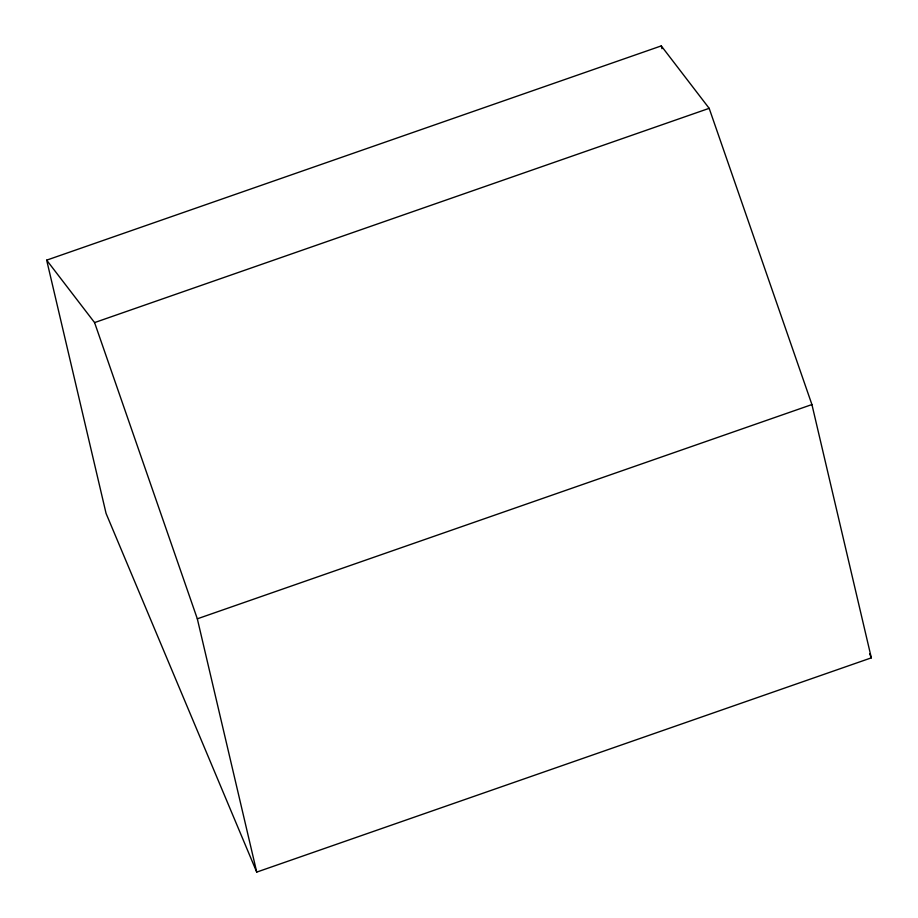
<?xml version="1.0" encoding="UTF-8"?>
<svg xmlns="http://www.w3.org/2000/svg" width="918" height="918" viewBox="0 0 918 918"><rect width="100%" height="100%" fill="white"/><g stroke="black" fill="none" stroke-linecap="round" stroke-linejoin="round"><path stroke-width="1.38" d="M46.669 260.15L661.27 45.9L709.178 108.335L811.925 404.563L871.331 657.85L256.73 872.1L106.075 513.437L46.669 260.15L94.577 322.585L197.324 618.812L256.73 872.1M94.577 322.585L709.178 108.335M197.324 618.812L811.925 404.563M869.667 653.891L871.331 657.85M661.27 45.9L661.924 48.688"/></g></svg>
